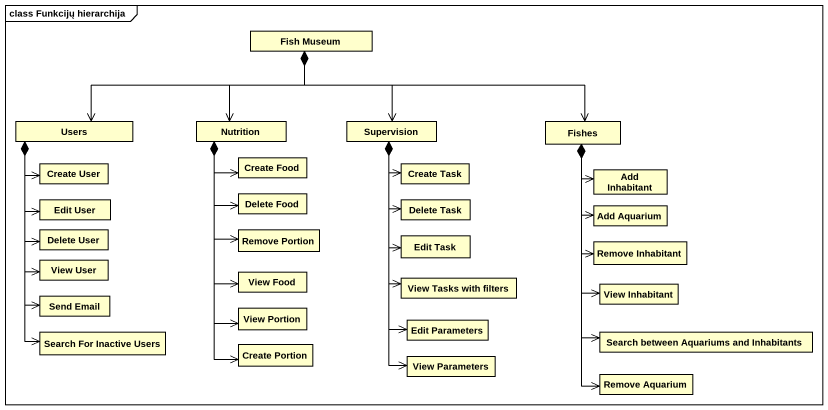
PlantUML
@startuml
mainframe class Funkcijų hierarchija
hide circle
hide empty members
class "Fish Museum" as Fish_Museum
class Users
class Nutrition
class Supervision
class Fishes
class "Create User" as Create_User
class "Create Food" as Create_Food
class "Create Task" as Create_Task
class "Add Inhabitant" as Add_Inhabitant
class "Edit User" as Edit_User
class "Delete Food" as Delete_Food
class "Delete Task" as Delete_Task
class "Add Aquarium" as Add_Aquarium
class "Delete User" as Delete_User
class "View User" as View_User
class "Remove Portion" as Remove_Portion
class "Edit Task" as Edit_Task
class "Remove Inhabitant" as Remove_Inhabitant
class "Send Email" as Send_Email
class "View Food" as View_Food
class "View Tasks with filters" as View_Tasks_with_filters
class "View Inhabitant" as View_Inhabitant
class "Search For Inactive Users" as Search_For_Inactive_Users
class "View Portion" as View_Portion
class "Edit Parameters" as Edit_Parameters
class "Search between Aquariums and Inhabitants" as Search_between_Aquariums
class "Create Portion" as Create_Portion
class "View Parameters" as View_Parameters
class "Remove Aquarium" as Remove_Aquarium
Fish_Museum *-left-> Users
Fish_Museum *--> Nutrition
Fish_Museum *--> Supervision
Fish_Museum *-right-> Fishes
Users *--> Create_User
Users *--> Edit_User
Users *--> Delete_User
Users *--> View_User
Users *--> Send_Email
Users *--> Search_For_Inactive_Users
Nutrition *--> Create_Food
Nutrition *--> Delete_Food
Nutrition *--> Remove_Portion
Nutrition *--> View_Food
Nutrition *--> View_Portion
Nutrition *--> Create_Portion
Supervision *--> Create_Task
Supervision *--> Delete_Task
Supervision *--> Edit_Task
Supervision *--> View_Tasks_with_filters
Supervision *--> Edit_Parameters
Supervision *--> View_Parameters
Fishes *--> Add_Inhabitant
Fishes *--> Add_Aquarium
Fishes *--> Remove_Inhabitant
Fishes *--> View_Inhabitant
Fishes *--> Search_between_Aquariums
Fishes *--> Remove_Aquarium
@enduml
